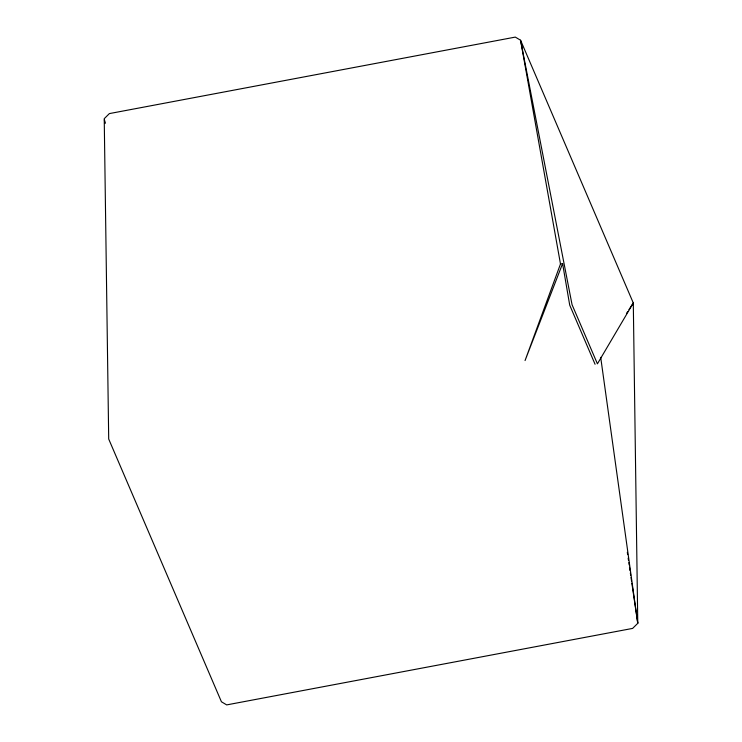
<?xml version="1.0" encoding="UTF-8"?>
<svg xmlns="http://www.w3.org/2000/svg" width="742" height="742" viewBox="0 0 742 742"><rect width="100%" height="100%" fill="white"/><g stroke="black" fill="none" stroke-linecap="round" stroke-linejoin="round"><path stroke-width="1.11" d="M560.488 263.985L525.048 360.566L562.594 263.595L560.488 263.985L520.569 40.226L515.31 37.1L109.38 113.591L104.232 118.683L108.703 439.023L221.431 701.774L226.69 704.9L632.62 628.409L637.768 623.317L633.297 302.977L520.569 40.226L572.063 304.712L597.421 363.83L633.297 302.977L628.947 309.674M626.461 313.504L627.704 311.594M595.075 364.276L569.717 305.157L562.594 263.595M105.021 123.246L104.427 119.824L104.937 123.255M627.315 552.336L627.649 554.626M628.159 558.067L628.493 560.349M628.836 562.64L629.17 564.931M629.504 567.222L630.014 570.654M630.348 572.945L630.691 575.236M631.025 577.526L631.535 580.958M631.869 583.249L637.768 623.317L600.695 357.347"/></g></svg>
